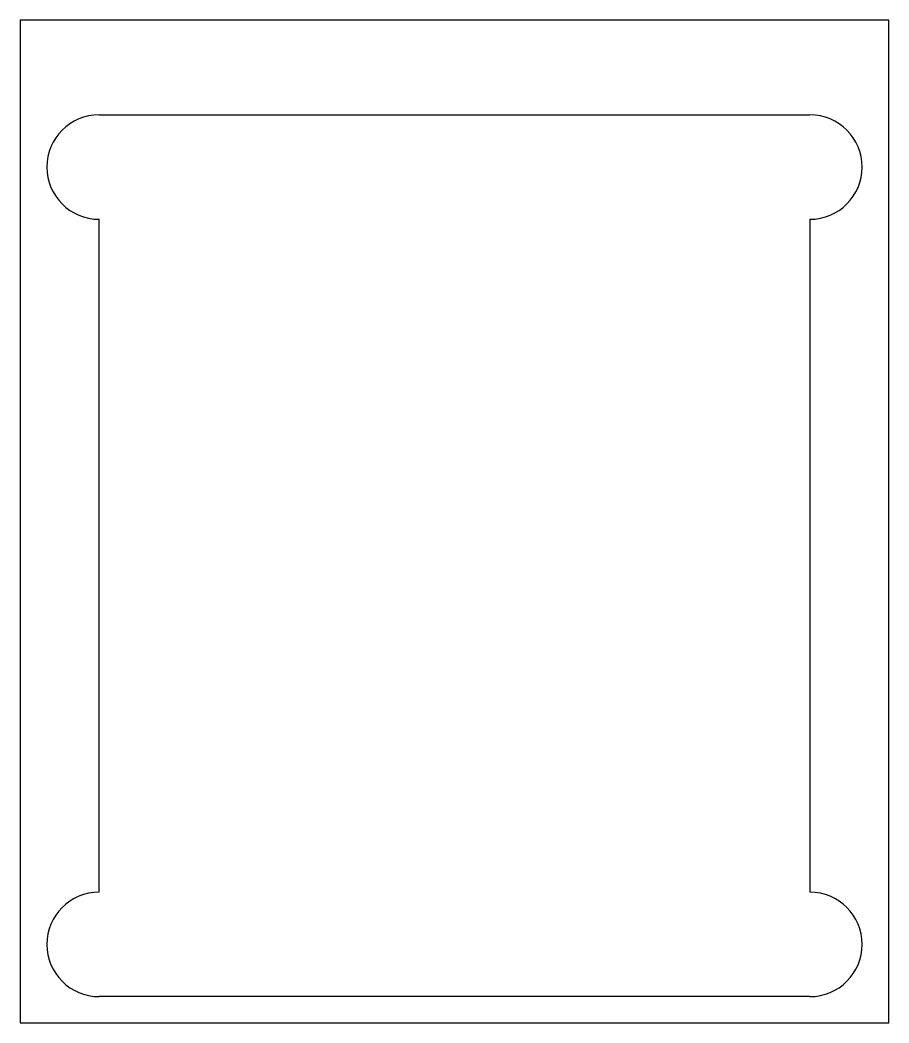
# Model space of a CAD drawing. Extents: x -33 to 33, y -42 to 34.2.
import ezdxf

# ---------------------------------------------------------------- set-up
doc = ezdxf.new("R2010")
doc.units = 0
doc.header["$MEASUREMENT"] = 0

msp = doc.modelspace()

# ---------------------------------------------------------------- linework, layer by layer
for p, q in [((33, 34.2), (-33, 34.2)), ((-33, 34.2), (-33, -42)), ((33, -42), (33, 34.2)), ((-27, 27), (27, 27)), ((-27, 27), (27, 27)), ((-27, -32.0625), (-27, 19.0625)), ((-27, -32.0625), (-27, 19.0625)), ((27, 19.0625), (27, -32.0625)), ((27, 19.0625), (27, -32.0625)), ((27, -40), (-27, -40)), ((27, -40), (-27, -40)), ((-33, -42), (33, -42))]:
    msp.add_line(p, q)
for centre, start, end in [((-27, 23.03125), 90, 270), ((-27, 23.03125), 90, 270), ((27, 23.03125), 270, 90), ((27, 23.03125), 270, 90), ((-27, -36.03125), 90, 270), ((-27, -36.03125), 90, 270), ((27, -36.03125), 270, 90), ((27, -36.03125), 270, 90)]:
    msp.add_arc(centre, 3.96875, start, end)

doc.saveas('drawing.dxf')
